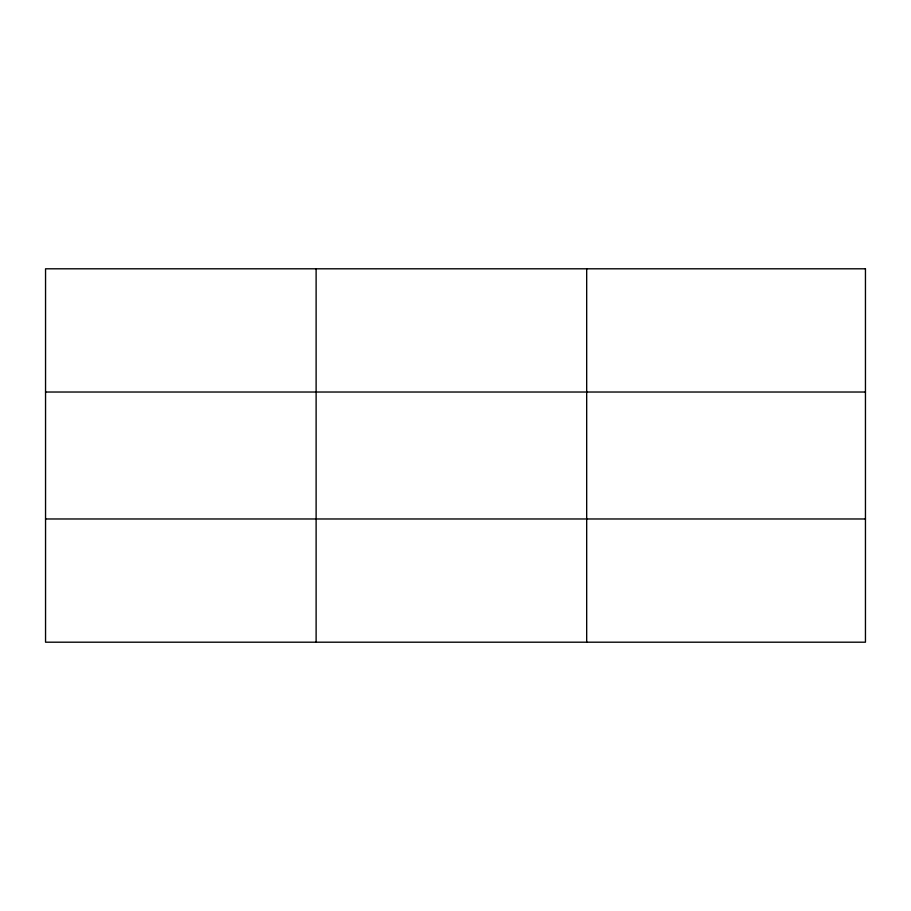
<?xml version="1.0" encoding="UTF-8"?>
<svg xmlns="http://www.w3.org/2000/svg" width="911" height="911" viewBox="0 0 911 911"><rect width="100%" height="100%" fill="white"/><g stroke="black" fill="none" stroke-linecap="round" stroke-linejoin="round"><path stroke-width="1.37" d="M316.117 268.802L316.117 642.198M586.684 268.802L586.684 642.198M45.55 392.026L865.45 392.026M45.55 518.974L865.45 518.974M865.45 268.802L865.45 642.198L45.55 642.198L45.55 268.802L865.45 268.802"/></g></svg>
